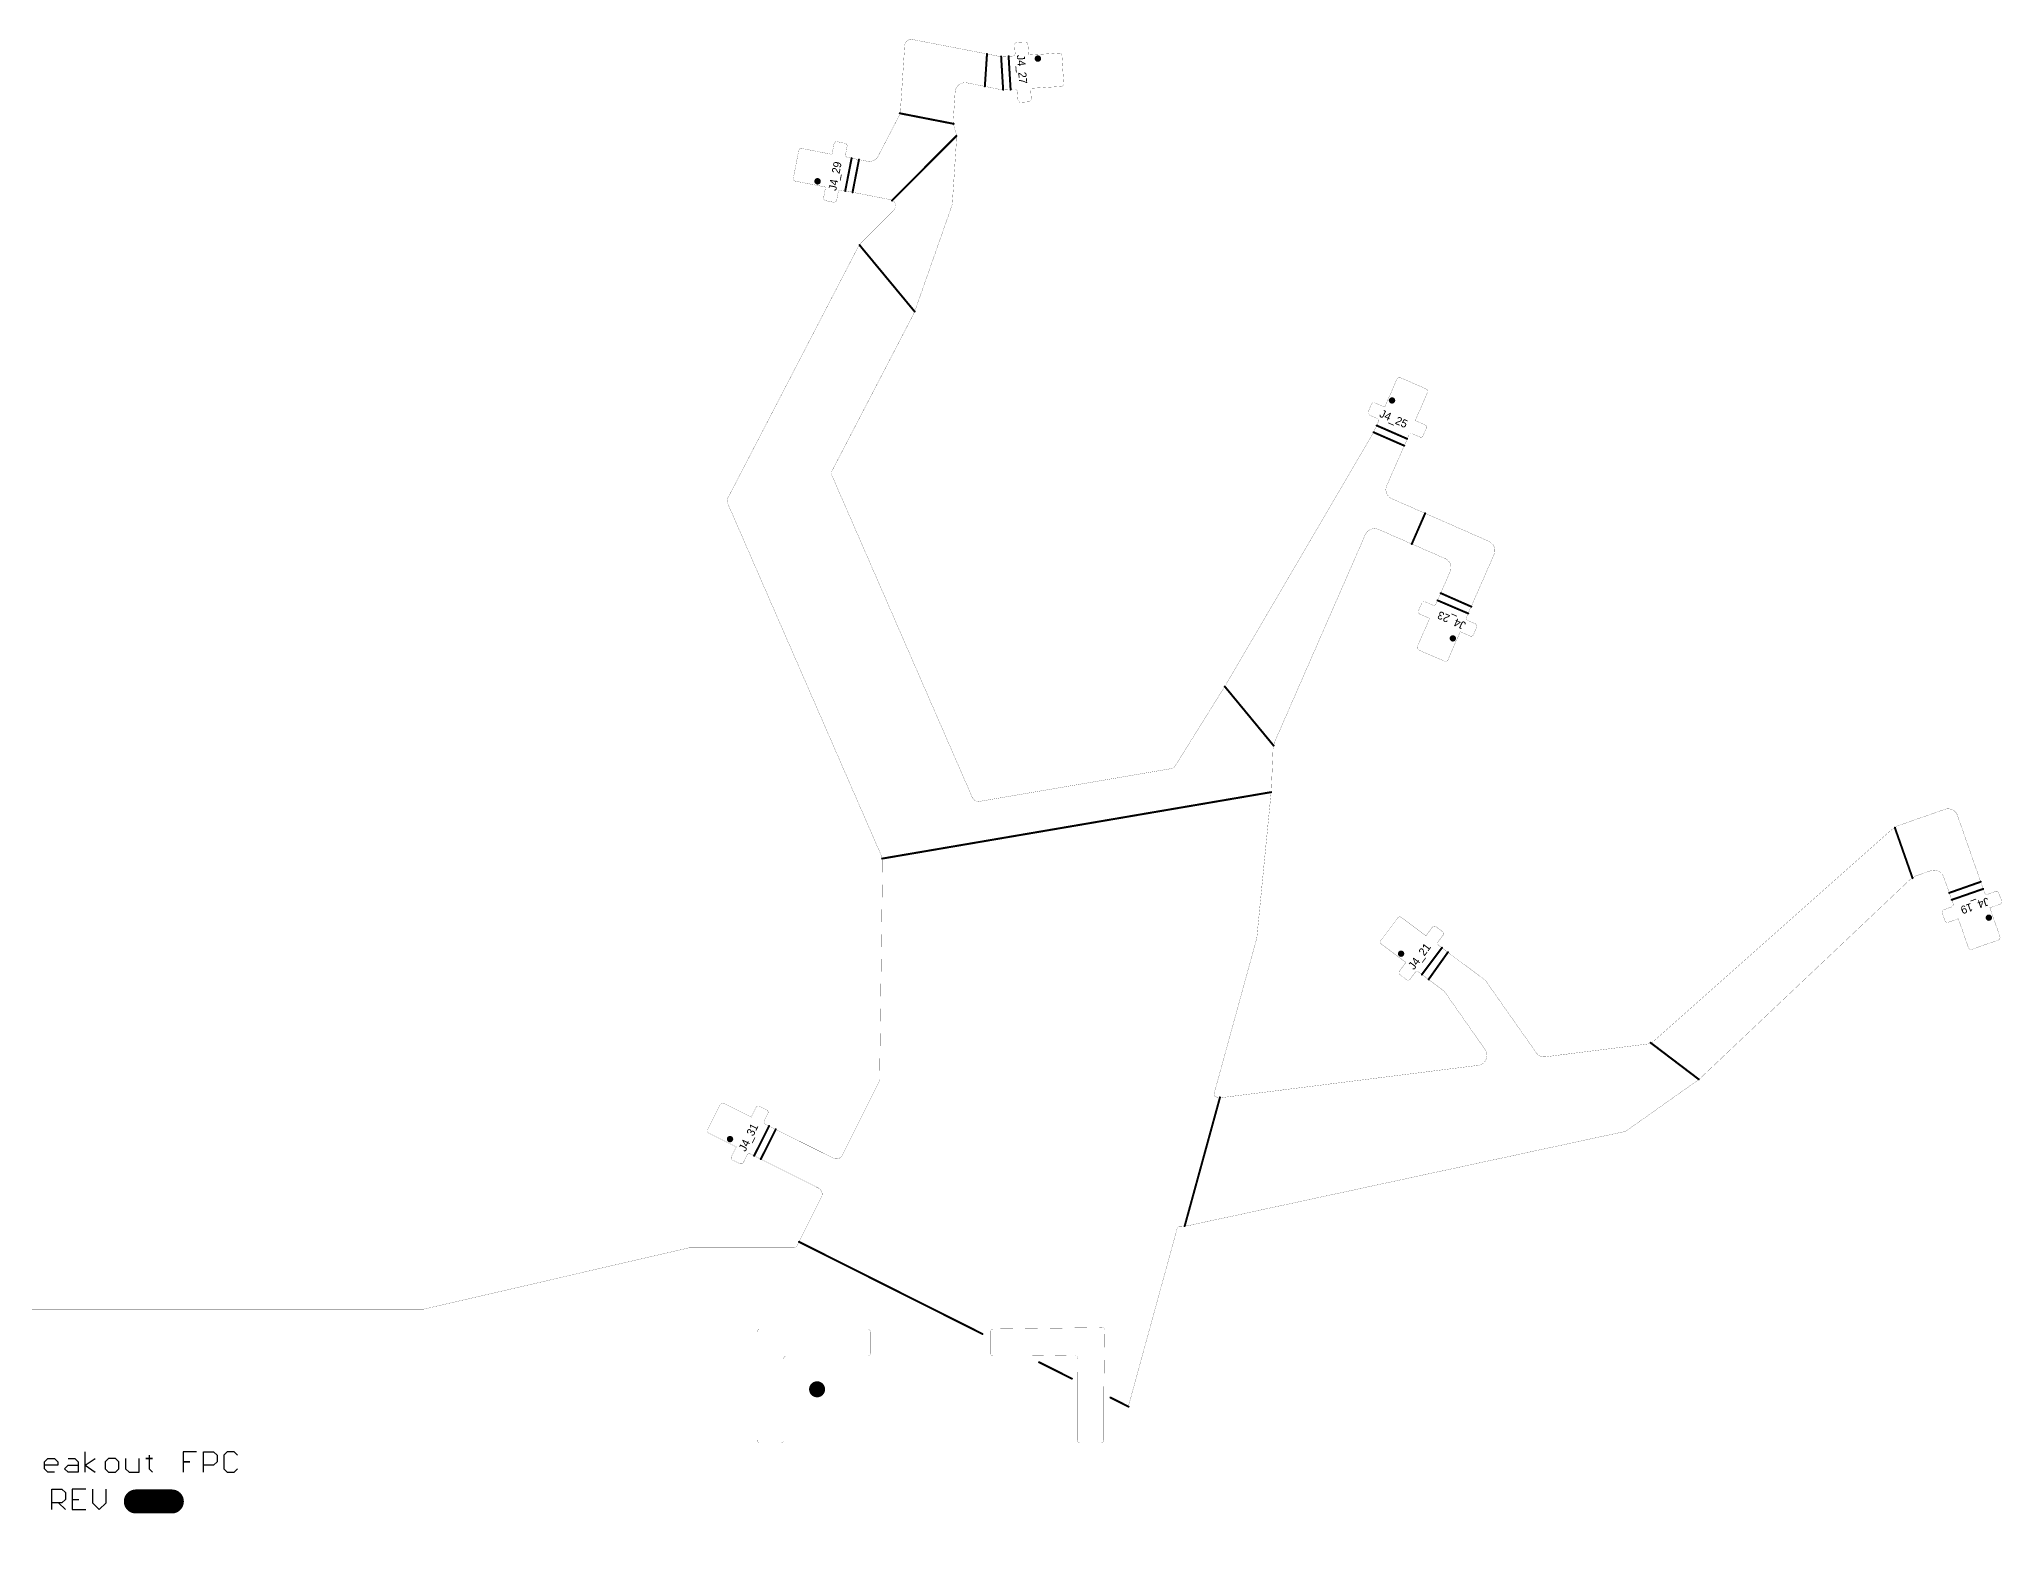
# Model space of a CAD drawing. Extents: x 325 to 617, y 85 to 372.
# Drawn here: x 470.2 to 617.3, y 254.8 to 366.7 of the extents above; entities that cross this region are included whole.
import ezdxf

# ---------------------------------------------------------------- set-up
doc = ezdxf.new("R2010")
doc.units = 0
for name, color, linetype in [('MECHANICAL1', 6, 'CONTINUOUS'), ('PADHOLELAYER', 156, 'CONTINUOUS'), ('TOPOVERLAY', 2, 'CONTINUOUS')]:
    doc.layers.add(name, color=color, linetype=linetype)

msp = doc.modelspace()

# ---------------------------------------------------------------- linework, layer by layer
at = {"layer": 'MECHANICAL1', "const_width": 0.0127}
for points in [[(535.06, 366.23, -0.451763), (535.65, 366.68)], [(543.3, 366.25, -0.414214), (543.49, 366.47)], [(544.08, 366.5, -0.414214), (544.3, 366.31)], [(543.34, 365.65, -0.414214), (543.15, 365.44)], [(546.64, 365.66, -0.414214), (546.85, 365.47)], [(538.84, 362.74, -0.451763), (539.73, 363.43)], [(543.3, 362.95, -0.414214), (543.51, 362.76)], [(543.76, 361.97, -0.414214), (543.55, 362.16)], [(544.55, 362.22, -0.414214), (544.36, 362.01)], [(546.98, 363.37, -0.414214), (546.79, 363.16)], [(527.11, 358.35, -0.414214), (527.35, 358.51)], [(529.76, 358.86, -0.414214), (529.99, 359.02)], [(530.58, 358.9, -0.414214), (530.74, 358.67)], [(530.78, 357.84, -0.414214), (530.63, 358.08)], [(533.08, 357.95, -0.33332), (532.27, 357.55)], [(526.87, 356.06, -0.414214), (526.71, 356.29)], [(529.13, 354.6, -0.414214), (528.98, 354.83)], [(529.96, 354.64, -0.414214), (529.72, 354.48)], [(530.07, 355.23, -0.414214), (530.31, 355.39)], [(534.25, 354.54, -0.383566), (534.22, 353.87)], [(538.63, 354.37, -0.068302), (538.6, 354.23)], [(571.97, 341.22, -0.414214), (572.23, 341.33)], [(574.16, 340.48, -0.414214), (574.26, 340.22)], [(569.91, 338.52, -0.414214), (569.81, 338.78)], [(570.05, 339.33, -0.414214), (570.31, 339.44)], [(570.46, 338.28, -0.414214), (570.57, 338.02)], [(572.86, 337.01, -0.414214), (573.12, 337.12)], [(573.93, 336.98, -0.414214), (573.67, 336.88)], [(574.07, 337.79, -0.414214), (574.17, 337.53)], [(529.62, 333.95, -0.226343), (529.63, 334.38)], [(571.59, 332.25, -0.414214), (571.2, 333.23)], [(521.79, 331.89, -0.226343), (521.81, 332.32)], [(569.6, 329.57, -0.414214), (570.59, 329.95)], [(578.86, 329.06, -0.414214), (579.25, 328.07)], [(575.57, 327.77, -0.414214), (575.96, 326.79)], [(573.69, 323.6, -0.414214), (573.59, 323.87)], [(573.83, 324.41, -0.414214), (574.09, 324.52)], [(574.9, 324.38, -0.414214), (574.64, 324.28)], [(577.3, 323.11, -0.414214), (577.19, 323.38)], [(577.85, 322.87, -0.414214), (577.95, 322.61)], [(573.6, 320.91, -0.414214), (573.5, 321.17)], [(577.71, 322.06, -0.414214), (577.45, 321.96)], [(575.79, 320.17, -0.414214), (575.53, 320.07)], [(555.35, 312.23, -0.214103), (555.01, 312.01)], [(540.68, 309.56, -0.344834), (540.13, 309.85)], [(613.05, 308.96, -0.414214), (614, 308.5)], [(612.01, 304.36, -0.414214), (612.96, 303.9)], [(613.67, 301.89, -0.414214), (613.54, 301.64)], [(616.28, 302.6, -0.414214), (616.02, 302.72)], [(616.85, 302.8, -0.414214), (617.1, 302.67)], [(617.3, 302.11, -0.414214), (617.18, 301.85)], [(572.02, 300.82, -0.414214), (572.3, 300.86)], [(574.62, 300.12, -0.414214), (574.9, 300.16)], [(612.85, 301.19, -0.414214), (612.98, 301.44)], [(613.31, 300.5, -0.414214), (613.05, 300.62)], [(570.8, 298.86, -0.414214), (570.76, 299.14)], [(575.1, 298.76, -0.414214), (575.06, 299.04)], [(575.38, 299.8, -0.414214), (575.42, 299.52)], [(617.18, 299.42, -0.414214), (617.06, 299.16)], [(615.08, 298.47, -0.414214), (614.82, 298.59)], [(572.2, 296.56, -0.414214), (572.16, 296.84)], [(572.96, 296.24, -0.414214), (572.68, 296.2)], [(573.32, 296.72, -0.414214), (573.6, 296.76)], [(578.58, 296.16, -0.079061), (578.62, 296.11)], [(575.47, 295.36, -0.079061), (575.52, 295.32)], [(578.58, 290.95, -0.565113), (578.06, 289.77)], [(583.11, 290.41, -0.277863), (582.41, 290.72)], [(533.18, 288.75, -0.113065), (533.13, 288.53)], [(521.22, 286.83, -0.414214), (521.49, 286.92)], [(558.4, 287.41, -0.414214), (558.26, 287.65)], [(523.91, 286.61, -0.414214), (524.17, 286.7)], [(524.62, 285.35, -0.414214), (524.53, 285.62)], [(524.71, 286.43, -0.414214), (524.8, 286.16)], [(520.37, 284.68, -0.414214), (520.28, 284.95)], [(522.16, 282.67, -0.414214), (522.07, 282.94)], [(523.23, 283.03, -0.414214), (523.5, 283.12)], [(530.38, 283.03, -0.414214), (529.71, 282.81)], [(522.97, 282.49, -0.414214), (522.7, 282.4)], [(528.59, 280.57, -0.414214), (528.82, 279.9)], [(555.49, 277.54, -0.341522), (555.69, 277.69)], [(526.96, 276.2, -0.284079), (526.79, 276.09)], [(523.99, 269.78, -0.414214), (524.19, 269.98)], [(532.29, 269.98, -0.414214), (532.49, 269.78)], [(541.49, 269.8, -0.406366), (541.69, 270)], [(549.85, 270.11, -0.422105), (550.05, 269.9)], [(525.99, 267.78, -0.414214), (526.19, 267.98)], [(532.49, 268.18, -0.414214), (532.29, 267.98)], [(541.69, 267.98, -0.414214), (541.49, 268.18)], [(547.81, 268.03, -0.422105), (548.01, 267.82)], [(524.19, 261.48, -0.414214), (523.99, 261.68)], [(525.99, 261.68, -0.414214), (525.79, 261.48)], [(548.19, 261.48, -0.414214), (547.99, 261.68)], [(549.99, 261.68, -0.414214), (549.79, 261.48)]]:
    msp.add_lwpolyline(points, format="xyb", dxfattribs=at)
for points in [[(535.65, 366.68), (541.12, 365.62)], [(543.49, 366.47), (544.08, 366.5)], [(534.74, 361.35), (535.06, 366.23)], [(541.12, 365.62), (541.33, 365.58)], [(541.33, 365.58), (542.17, 365.41)], [(542.17, 365.41), (542.41, 365.4)], [(542.41, 365.4), (543.15, 365.44)], [(543.3, 366.25), (543.34, 365.65)], [(544.3, 366.31), (544.35, 365.52)], [(544.35, 365.52), (546.64, 365.66)], [(546.85, 365.47), (546.98, 363.37)], [(538.7, 360.58), (538.84, 362.74)], [(539.73, 363.43), (540.96, 363.19)], [(540.96, 363.19), (541.17, 363.15)], [(541.17, 363.15), (542.32, 362.91)], [(542.32, 362.91), (542.56, 362.9)], [(542.56, 362.9), (543.3, 362.95)], [(543.51, 362.76), (543.55, 362.16)], [(543.76, 361.97), (544.36, 362.01)], [(544.5, 363.02), (546.79, 363.16)], [(544.5, 363.02), (544.55, 362.22)], [(533.08, 357.95), (534.63, 360.95)], [(534.63, 360.95), (534.74, 361.35)], [(538.7, 360.58), (538.76, 360.15)], [(538.63, 354.37), (538.95, 359.26)], [(538.76, 360.15), (538.91, 359.65)], [(538.91, 359.65), (538.95, 359.26)], [(526.71, 356.29), (527.11, 358.35)], [(527.35, 358.51), (529.61, 358.07)], [(529.61, 358.07), (529.76, 358.86)], [(529.99, 359.02), (530.58, 358.9)], [(530.63, 358.08), (530.74, 358.67)], [(530.78, 357.84), (532.27, 357.55)], [(526.87, 356.06), (529.13, 355.62)], [(528.98, 354.83), (529.13, 355.62)], [(529.96, 354.64), (530.07, 355.23)], [(530.31, 355.39), (533.97, 354.68)], [(533.97, 354.68), (534.25, 354.54)], [(529.13, 354.6), (529.72, 354.48)], [(531.78, 351.42), (534.22, 353.87)], [(535.87, 346.46), (538.6, 354.23)], [(521.81, 332.32), (531.57, 351.13)], [(531.57, 351.13), (531.78, 351.42)], [(529.63, 334.38), (535.73, 346.11)], [(535.73, 346.11), (535.87, 346.46)], [(571.05, 339.12), (571.97, 341.22)], [(572.23, 341.33), (574.16, 340.48)], [(573.34, 338.11), (574.26, 340.22)], [(569.81, 338.78), (570.05, 339.33)], [(569.91, 338.52), (570.46, 338.28)], [(570.31, 339.44), (571.05, 339.12)], [(559.15, 318.33), (570.16, 337.13)], [(570.16, 337.13), (570.27, 337.34)], [(570.27, 337.34), (570.57, 338.02)], [(571.2, 333.23), (572.86, 337.01)], [(573.12, 337.12), (573.67, 336.88)], [(573.34, 338.11), (574.07, 337.79)], [(573.93, 336.98), (574.17, 337.53)], [(529.62, 333.95), (540.13, 309.85)], [(521.79, 331.89), (533.33, 305.44)], [(571.59, 332.25), (578.86, 329.06)], [(570.59, 329.95), (575.57, 327.77)], [(562.77, 313.95), (569.6, 329.57)], [(574.9, 324.38), (575.96, 326.79)], [(577.19, 323.38), (579.25, 328.07)], [(573.59, 323.87), (573.83, 324.41)], [(574.09, 324.52), (574.64, 324.28)], [(573.5, 321.17), (574.42, 323.28)], [(573.69, 323.6), (574.42, 323.28)], [(575.79, 320.17), (576.71, 322.28)], [(576.71, 322.28), (577.45, 321.96)], [(577.3, 323.11), (577.85, 322.87)], [(577.71, 322.06), (577.95, 322.61)], [(573.6, 320.91), (575.53, 320.07)], [(555.35, 312.23), (558.96, 318.02)], [(558.96, 318.02), (559.15, 318.33)], [(562.65, 312.78), (562.68, 313.52)], [(562.68, 313.52), (562.77, 313.95)], [(540.68, 309.56), (555.01, 312.01)], [(562.55, 310.42), (562.65, 312.78)], [(561.46, 299.31), (562.52, 310.08)], [(562.52, 310.08), (562.55, 310.42)], [(609.05, 307.43), (609.55, 307.74)], [(609.55, 307.74), (613.05, 308.96)], [(614, 308.5), (616.02, 302.72)], [(591.15, 291.52), (609.05, 307.43)], [(533.18, 288.75), (533.4, 305.11)], [(533.33, 305.44), (533.4, 305.11)], [(594.74, 288.83), (610.38, 303.64)], [(610.38, 303.64), (610.87, 303.97)], [(610.87, 303.97), (612.01, 304.36)], [(612.96, 303.9), (613.67, 301.89)], [(616.28, 302.6), (616.85, 302.8)], [(616.42, 301.59), (617.18, 301.85)], [(617.1, 302.67), (617.3, 302.11)], [(570.76, 299.14), (572.02, 300.82)], [(572.3, 300.86), (574.14, 299.48)], [(612.85, 301.19), (613.05, 300.62)], [(612.98, 301.44), (613.54, 301.64)], [(613.31, 300.5), (614.06, 300.76)], [(614.06, 300.76), (614.82, 298.59)], [(616.42, 301.59), (617.18, 299.42)], [(558.26, 287.65), (561.46, 299.31)], [(570.8, 298.86), (572.64, 297.48)], [(574.14, 299.48), (574.62, 300.12)], [(574.9, 300.16), (575.38, 299.8)], [(575.06, 299.04), (575.42, 299.52)], [(575.1, 298.76), (578.58, 296.16)], [(615.08, 298.47), (617.06, 299.16)], [(572.16, 296.84), (572.64, 297.48)], [(572.2, 296.56), (572.68, 296.2)], [(572.96, 296.24), (573.32, 296.72)], [(573.6, 296.76), (575.47, 295.36)], [(578.62, 296.11), (582.41, 290.72)], [(575.52, 295.32), (578.58, 290.95)], [(583.11, 290.41), (590.77, 291.37)], [(590.77, 291.37), (591.15, 291.52)], [(530.38, 283.03), (533.13, 288.53)], [(558.91, 287.36), (578.06, 289.77)], [(589.11, 284.82), (594.47, 288.61)], [(594.47, 288.61), (594.74, 288.83)], [(558.4, 287.41), (558.48, 287.38)], [(558.48, 287.38), (558.91, 287.36)], [(520.28, 284.95), (521.22, 286.83)], [(521.49, 286.92), (523.55, 285.89)], [(523.55, 285.89), (523.91, 286.61)], [(524.17, 286.7), (524.71, 286.43)], [(524.53, 285.62), (524.8, 286.16)], [(520.37, 284.68), (522.43, 283.66)], [(524.62, 285.35), (529.71, 282.81)], [(556.27, 277.74), (589.11, 284.82)], [(522.07, 282.94), (522.43, 283.66)], [(522.16, 282.67), (522.7, 282.4)], [(522.97, 282.49), (523.23, 283.03)], [(523.5, 283.12), (528.59, 280.57)], [(526.96, 276.2), (528.82, 279.9)], [(551.85, 264.27), (555.49, 277.54)], [(555.69, 277.69), (555.82, 277.69)], [(555.82, 277.69), (556.27, 277.74)], [(498.99, 271.49), (518.91, 276.09)], [(518.91, 276.09), (526.79, 276.09)], [(433.38, 271.49), (498.99, 271.49)], [(523.99, 261.68), (523.99, 269.78)], [(524.19, 269.98), (532.29, 269.98)], [(532.49, 268.18), (532.49, 269.78)], [(541.49, 269.45), (541.49, 269.8)], [(541.49, 269.27), (541.49, 269.45)], [(541.69, 270), (549.85, 270.11)], [(549.99, 265.2), (550.05, 269.9)], [(526.19, 267.98), (532.29, 267.98)], [(541.49, 268.18), (541.49, 269.27)], [(541.69, 267.98), (544.08, 267.98)], [(544.08, 267.98), (544.42, 267.98)], [(544.42, 267.98), (547.81, 268.03)], [(547.99, 266.2), (548.01, 267.82)], [(525.99, 261.68), (525.99, 267.78)], [(547.99, 266.02), (547.99, 266.2)], [(547.99, 261.68), (547.99, 266.02)], [(549.99, 265.02), (549.99, 265.2)], [(549.99, 261.68), (549.99, 265.02)], [(551.83, 264.1), (551.85, 264.27)], [(551.83, 253.35), (551.83, 264.1)], [(524.19, 261.48), (525.79, 261.48)], [(548.19, 261.48), (549.79, 261.48)]]:
    msp.add_lwpolyline(points, dxfattribs=at)
at = {"layer": 'MECHANICAL1', "const_width": 0.00635}
for points in [[(535.65, 366.68, 1), (535.66, 366.68, 1)], [(535.65, 366.68, 1), (535.66, 366.68, 1)], [(543.48, 366.47, 1), (543.49, 366.47, 1)], [(543.48, 366.47, 1), (543.49, 366.47, 1)], [(544.08, 366.5, 1), (544.09, 366.5, 1)], [(544.08, 366.5, 1), (544.09, 366.5, 1)], [(535.06, 366.23, 1), (535.06, 366.23, 1)], [(535.06, 366.23, 1), (535.06, 366.23, 1)], [(541.12, 365.62, 1), (541.12, 365.62, 1)], [(541.12, 365.62, 1), (541.12, 365.62, 1)], [(541.33, 365.58, 1), (541.33, 365.58, 1)], [(541.33, 365.58, 1), (541.33, 365.58, 1)], [(542.17, 365.41, 1), (542.17, 365.41, 1)], [(542.17, 365.41, 1), (542.17, 365.41, 1)], [(542.41, 365.4, 1), (542.41, 365.4, 1)], [(542.41, 365.4, 1), (542.41, 365.4, 1)], [(543.14, 365.44, 1), (543.15, 365.44, 1)], [(543.14, 365.44, 1), (543.15, 365.44, 1)], [(543.3, 366.25, 1), (543.3, 366.25, 1)], [(543.3, 366.25, 1), (543.3, 366.25, 1)], [(543.33, 365.65, 1), (543.34, 365.65, 1)], [(543.33, 365.65, 1), (543.34, 365.65, 1)], [(544.29, 366.31, 1), (544.3, 366.31, 1)], [(544.29, 366.31, 1), (544.3, 366.31, 1)], [(544.34, 365.52, 1), (544.35, 365.52, 1)], [(544.34, 365.52, 1), (544.35, 365.52, 1)], [(546.64, 365.66, 1), (546.64, 365.66, 1)], [(546.64, 365.66, 1), (546.64, 365.66, 1)], [(546.85, 365.47, 1), (546.86, 365.47, 1)], [(546.85, 365.47, 1), (546.86, 365.47, 1)], [(538.84, 362.74, 1), (538.84, 362.74, 1)], [(538.84, 362.74, 1), (538.84, 362.74, 1)], [(539.73, 363.43, 1), (539.74, 363.43, 1)], [(539.73, 363.43, 1), (539.74, 363.43, 1)], [(540.96, 363.19, 1), (540.96, 363.19, 1)], [(540.96, 363.19, 1), (540.96, 363.19, 1)], [(541.17, 363.15, 1), (541.17, 363.15, 1)], [(541.17, 363.15, 1), (541.17, 363.15, 1)], [(542.32, 362.91, 1), (542.33, 362.91, 1)], [(542.32, 362.91, 1), (542.33, 362.91, 1)], [(542.56, 362.9, 1), (542.57, 362.9, 1)], [(542.56, 362.9, 1), (542.57, 362.9, 1)], [(543.3, 362.95, 1), (543.3, 362.95, 1)], [(543.3, 362.95, 1), (543.3, 362.95, 1)], [(543.51, 362.76, 1), (543.52, 362.76, 1)], [(543.51, 362.76, 1), (543.52, 362.76, 1)], [(543.55, 362.16, 1), (543.55, 362.16, 1)], [(543.55, 362.16, 1), (543.55, 362.16, 1)], [(544.36, 362.01, 1), (544.36, 362.01, 1)], [(544.36, 362.01, 1), (544.36, 362.01, 1)], [(544.49, 363.02, 1), (544.5, 363.02, 1)], [(544.49, 363.02, 1), (544.5, 363.02, 1)], [(544.54, 362.22, 1), (544.55, 362.22, 1)], [(544.54, 362.22, 1), (544.55, 362.22, 1)], [(546.79, 363.16, 1), (546.8, 363.16, 1)], [(546.79, 363.16, 1), (546.8, 363.16, 1)], [(546.98, 363.37, 1), (546.98, 363.37, 1)], [(546.98, 363.37, 1), (546.98, 363.37, 1)], [(534.62, 360.95, 1), (534.63, 360.95, 1)], [(534.62, 360.95, 1), (534.63, 360.95, 1)], [(534.74, 361.35, 1), (534.74, 361.35, 1)], [(534.74, 361.35, 1), (534.74, 361.35, 1)], [(538.7, 360.58, 1), (538.7, 360.58, 1)], [(538.7, 360.58, 1), (538.7, 360.58, 1)], [(543.76, 361.97, 1), (543.76, 361.97, 1)], [(543.76, 361.97, 1), (543.76, 361.97, 1)], [(538.76, 360.15, 1), (538.76, 360.15, 1)], [(538.76, 360.15, 1), (538.76, 360.15, 1)], [(538.91, 359.65, 1), (538.92, 359.65, 1)], [(538.91, 359.65, 1), (538.92, 359.65, 1)], [(538.94, 359.26, 1), (538.95, 359.26, 1)], [(538.94, 359.26, 1), (538.95, 359.26, 1)], [(527.11, 358.35, 1), (527.12, 358.35, 1)], [(527.11, 358.35, 1), (527.12, 358.35, 1)], [(527.34, 358.51, 1), (527.35, 358.51, 1)], [(527.34, 358.51, 1), (527.35, 358.51, 1)], [(529.6, 358.07, 1), (529.61, 358.07, 1)], [(529.6, 358.07, 1), (529.61, 358.07, 1)], [(529.76, 358.86, 1), (529.76, 358.86, 1)], [(529.76, 358.86, 1), (529.76, 358.86, 1)], [(529.99, 359.02, 1), (530, 359.02, 1)], [(529.99, 359.02, 1), (530, 359.02, 1)], [(530.58, 358.9, 1), (530.59, 358.9, 1)], [(530.58, 358.9, 1), (530.59, 358.9, 1)], [(530.62, 358.08, 1), (530.63, 358.08, 1)], [(530.62, 358.08, 1), (530.63, 358.08, 1)], [(530.74, 358.67, 1), (530.74, 358.67, 1)], [(530.74, 358.67, 1), (530.74, 358.67, 1)], [(530.78, 357.84, 1), (530.79, 357.84, 1)], [(530.78, 357.84, 1), (530.79, 357.84, 1)], [(533.08, 357.95, 1), (533.08, 357.95, 1)], [(533.08, 357.95, 1), (533.08, 357.95, 1)], [(526.71, 356.29, 1), (526.72, 356.29, 1)], [(526.71, 356.29, 1), (526.72, 356.29, 1)], [(532.27, 357.55, 1), (532.27, 357.55, 1)], [(532.27, 357.55, 1), (532.27, 357.55, 1)], [(526.87, 356.06, 1), (526.87, 356.06, 1)], [(526.87, 356.06, 1), (526.87, 356.06, 1)], [(528.97, 354.83, 1), (528.98, 354.83, 1)], [(528.97, 354.83, 1), (528.98, 354.83, 1)], [(529.13, 355.62, 1), (529.13, 355.62, 1)], [(529.13, 355.62, 1), (529.13, 355.62, 1)], [(529.95, 354.64, 1), (529.96, 354.64, 1)], [(529.95, 354.64, 1), (529.96, 354.64, 1)], [(530.07, 355.23, 1), (530.08, 355.23, 1)], [(530.07, 355.23, 1), (530.08, 355.23, 1)], [(530.3, 355.39, 1), (530.31, 355.39, 1)], [(530.3, 355.39, 1), (530.31, 355.39, 1)], [(533.97, 354.68, 1), (533.97, 354.68, 1)], [(533.97, 354.68, 1), (533.97, 354.68, 1)], [(529.13, 354.6, 1), (529.14, 354.6, 1)], [(529.13, 354.6, 1), (529.14, 354.6, 1)], [(529.72, 354.48, 1), (529.73, 354.48, 1)], [(529.72, 354.48, 1), (529.73, 354.48, 1)], [(534.21, 353.87, 1), (534.22, 353.87, 1)], [(534.21, 353.87, 1), (534.22, 353.87, 1)], [(534.25, 354.54, 1), (534.25, 354.54, 1)], [(534.25, 354.54, 1), (534.25, 354.54, 1)], [(538.6, 354.23, 1), (538.6, 354.23, 1)], [(538.6, 354.23, 1), (538.6, 354.23, 1)], [(538.62, 354.37, 1), (538.63, 354.37, 1)], [(538.62, 354.37, 1), (538.63, 354.37, 1)], [(531.57, 351.13, 1), (531.58, 351.13, 1)], [(531.57, 351.13, 1), (531.58, 351.13, 1)], [(531.77, 351.42, 1), (531.78, 351.42, 1)], [(531.77, 351.42, 1), (531.78, 351.42, 1)], [(535.72, 346.11, 1), (535.73, 346.11, 1)], [(535.72, 346.11, 1), (535.73, 346.11, 1)], [(535.87, 346.46, 1), (535.88, 346.46, 1)], [(535.87, 346.46, 1), (535.88, 346.46, 1)], [(571.97, 341.22, 1), (571.97, 341.22, 1)], [(571.97, 341.22, 1), (571.97, 341.22, 1)], [(572.23, 341.33, 1), (572.24, 341.33, 1)], [(572.23, 341.33, 1), (572.24, 341.33, 1)], [(574.15, 340.48, 1), (574.16, 340.48, 1)], [(574.15, 340.48, 1), (574.16, 340.48, 1)], [(574.26, 340.22, 1), (574.26, 340.22, 1)], [(574.26, 340.22, 1), (574.26, 340.22, 1)], [(569.81, 338.78, 1), (569.81, 338.78, 1)], [(569.81, 338.78, 1), (569.81, 338.78, 1)], [(569.91, 338.52, 1), (569.92, 338.52, 1)], [(569.91, 338.52, 1), (569.92, 338.52, 1)], [(570.05, 339.33, 1), (570.05, 339.33, 1)], [(570.05, 339.33, 1), (570.05, 339.33, 1)], [(570.31, 339.44, 1), (570.32, 339.44, 1)], [(570.31, 339.44, 1), (570.32, 339.44, 1)], [(571.04, 339.12, 1), (571.05, 339.12, 1)], [(571.04, 339.12, 1), (571.05, 339.12, 1)], [(570.16, 337.13, 1), (570.17, 337.13, 1)], [(570.16, 337.13, 1), (570.17, 337.13, 1)], [(570.27, 337.34, 1), (570.27, 337.34, 1)], [(570.27, 337.34, 1), (570.27, 337.34, 1)], [(570.46, 338.28, 1), (570.47, 338.28, 1)], [(570.46, 338.28, 1), (570.47, 338.28, 1)], [(570.56, 338.02, 1), (570.57, 338.02, 1)], [(570.56, 338.02, 1), (570.57, 338.02, 1)], [(572.85, 337.01, 1), (572.86, 337.01, 1)], [(572.85, 337.01, 1), (572.86, 337.01, 1)], [(573.12, 337.12, 1), (573.12, 337.12, 1)], [(573.12, 337.12, 1), (573.12, 337.12, 1)], [(573.33, 338.11, 1), (573.34, 338.11, 1)], [(573.33, 338.11, 1), (573.34, 338.11, 1)], [(573.93, 336.98, 1), (573.94, 336.98, 1)], [(573.93, 336.98, 1), (573.94, 336.98, 1)], [(574.07, 337.79, 1), (574.07, 337.79, 1)], [(574.07, 337.79, 1), (574.07, 337.79, 1)], [(574.17, 337.53, 1), (574.18, 337.53, 1)], [(574.17, 337.53, 1), (574.18, 337.53, 1)], [(573.67, 336.88, 1), (573.67, 336.88, 1)], [(573.67, 336.88, 1), (573.67, 336.88, 1)], [(529.63, 334.38, 1), (529.64, 334.38, 1)], [(529.63, 334.38, 1), (529.64, 334.38, 1)], [(529.62, 333.95, 1), (529.62, 333.95, 1)], [(529.62, 333.95, 1), (529.62, 333.95, 1)], [(571.2, 333.23, 1), (571.21, 333.23, 1)], [(571.2, 333.23, 1), (571.21, 333.23, 1)], [(521.79, 331.89, 1), (521.79, 331.89, 1)], [(521.79, 331.89, 1), (521.79, 331.89, 1)], [(521.8, 332.32, 1), (521.81, 332.32, 1)], [(521.8, 332.32, 1), (521.81, 332.32, 1)], [(571.59, 332.25, 1), (571.59, 332.25, 1)], [(571.59, 332.25, 1), (571.59, 332.25, 1)], [(570.58, 329.95, 1), (570.59, 329.95, 1)], [(570.58, 329.95, 1), (570.59, 329.95, 1)], [(569.6, 329.57, 1), (569.6, 329.57, 1)], [(569.6, 329.57, 1), (569.6, 329.57, 1)], [(578.86, 329.06, 1), (578.87, 329.06, 1)], [(578.86, 329.06, 1), (578.87, 329.06, 1)], [(575.57, 327.77, 1), (575.57, 327.77, 1)], [(575.57, 327.77, 1), (575.57, 327.77, 1)], [(575.95, 326.79, 1), (575.96, 326.79, 1)], [(575.95, 326.79, 1), (575.96, 326.79, 1)], [(579.25, 328.07, 1), (579.25, 328.07, 1)], [(579.25, 328.07, 1), (579.25, 328.07, 1)], [(573.58, 323.87, 1), (573.59, 323.87, 1)], [(573.58, 323.87, 1), (573.59, 323.87, 1)], [(573.82, 324.41, 1), (573.83, 324.41, 1)], [(573.82, 324.41, 1), (573.83, 324.41, 1)], [(574.09, 324.52, 1), (574.09, 324.52, 1)], [(574.09, 324.52, 1), (574.09, 324.52, 1)], [(574.64, 324.28, 1), (574.64, 324.28, 1)], [(574.64, 324.28, 1), (574.64, 324.28, 1)], [(574.9, 324.38, 1), (574.91, 324.38, 1)], [(574.9, 324.38, 1), (574.91, 324.38, 1)], [(573.69, 323.6, 1), (573.69, 323.6, 1)], [(573.69, 323.6, 1), (573.69, 323.6, 1)], [(574.42, 323.28, 1), (574.43, 323.28, 1)], [(574.42, 323.28, 1), (574.43, 323.28, 1)], [(576.71, 322.28, 1), (576.72, 322.28, 1)], [(576.71, 322.28, 1), (576.72, 322.28, 1)], [(577.19, 323.38, 1), (577.2, 323.38, 1)], [(577.19, 323.38, 1), (577.2, 323.38, 1)], [(577.29, 323.11, 1), (577.3, 323.11, 1)], [(577.29, 323.11, 1), (577.3, 323.11, 1)], [(577.84, 322.87, 1), (577.85, 322.87, 1)], [(577.84, 322.87, 1), (577.85, 322.87, 1)], [(577.95, 322.61, 1), (577.95, 322.61, 1)], [(577.95, 322.61, 1), (577.95, 322.61, 1)], [(573.5, 321.17, 1), (573.5, 321.17, 1)], [(573.5, 321.17, 1), (573.5, 321.17, 1)], [(573.6, 320.91, 1), (573.61, 320.91, 1)], [(573.6, 320.91, 1), (573.61, 320.91, 1)], [(577.44, 321.96, 1), (577.45, 321.96, 1)], [(577.44, 321.96, 1), (577.45, 321.96, 1)], [(577.71, 322.06, 1), (577.71, 322.06, 1)], [(577.71, 322.06, 1), (577.71, 322.06, 1)], [(575.52, 320.07, 1), (575.53, 320.07, 1)], [(575.52, 320.07, 1), (575.53, 320.07, 1)], [(575.79, 320.17, 1), (575.79, 320.17, 1)], [(575.79, 320.17, 1), (575.79, 320.17, 1)], [(558.96, 318.02, 1), (558.97, 318.02, 1)], [(558.96, 318.02, 1), (558.97, 318.02, 1)], [(559.15, 318.33, 1), (559.15, 318.33, 1)], [(559.15, 318.33, 1), (559.15, 318.33, 1)], [(562.68, 313.52, 1), (562.69, 313.52, 1)], [(562.68, 313.52, 1), (562.69, 313.52, 1)], [(562.76, 313.95, 1), (562.77, 313.95, 1)], [(562.76, 313.95, 1), (562.77, 313.95, 1)], [(555.01, 312.01, 1), (555.02, 312.01, 1)], [(555.01, 312.01, 1), (555.02, 312.01, 1)], [(555.35, 312.23, 1), (555.36, 312.23, 1)], [(555.35, 312.23, 1), (555.36, 312.23, 1)], [(562.65, 312.78, 1), (562.65, 312.78, 1)], [(562.65, 312.78, 1), (562.65, 312.78, 1)], [(540.13, 309.85, 1), (540.14, 309.85, 1)], [(540.13, 309.85, 1), (540.14, 309.85, 1)], [(540.67, 309.56, 1), (540.68, 309.56, 1)], [(540.67, 309.56, 1), (540.68, 309.56, 1)], [(562.52, 310.08, 1), (562.52, 310.08, 1)], [(562.52, 310.08, 1), (562.52, 310.08, 1)], [(562.54, 310.42, 1), (562.55, 310.42, 1)], [(562.54, 310.42, 1), (562.55, 310.42, 1)], [(609.55, 307.74, 1), (609.56, 307.74, 1)], [(609.55, 307.74, 1), (609.56, 307.74, 1)], [(613.04, 308.96, 1), (613.05, 308.96, 1)], [(613.04, 308.96, 1), (613.05, 308.96, 1)], [(614, 308.5, 1), (614.01, 308.5, 1)], [(614, 308.5, 1), (614.01, 308.5, 1)], [(609.05, 307.43, 1), (609.06, 307.43, 1)], [(609.05, 307.43, 1), (609.06, 307.43, 1)], [(533.33, 305.44, 1), (533.34, 305.44, 1)], [(533.33, 305.44, 1), (533.34, 305.44, 1)], [(533.4, 305.11, 1), (533.4, 305.11, 1)], [(533.4, 305.11, 1), (533.4, 305.11, 1)], [(610.37, 303.64, 1), (610.38, 303.64, 1)], [(610.37, 303.64, 1), (610.38, 303.64, 1)], [(610.87, 303.97, 1), (610.88, 303.97, 1)], [(610.87, 303.97, 1), (610.88, 303.97, 1)], [(612, 304.36, 1), (612.01, 304.36, 1)], [(612, 304.36, 1), (612.01, 304.36, 1)], [(612.96, 303.9, 1), (612.97, 303.9, 1)], [(612.96, 303.9, 1), (612.97, 303.9, 1)], [(613.66, 301.89, 1), (613.67, 301.89, 1)], [(613.66, 301.89, 1), (613.67, 301.89, 1)], [(616.02, 302.72, 1), (616.03, 302.72, 1)], [(616.02, 302.72, 1), (616.03, 302.72, 1)], [(616.28, 302.6, 1), (616.28, 302.6, 1)], [(616.28, 302.6, 1), (616.28, 302.6, 1)], [(616.84, 302.8, 1), (616.85, 302.8, 1)], [(616.84, 302.8, 1), (616.85, 302.8, 1)], [(617.1, 302.67, 1), (617.1, 302.67, 1)], [(617.1, 302.67, 1), (617.1, 302.67, 1)], [(617.17, 301.85, 1), (617.18, 301.85, 1)], [(617.17, 301.85, 1), (617.18, 301.85, 1)], [(617.3, 302.11, 1), (617.3, 302.11, 1)], [(617.3, 302.11, 1), (617.3, 302.11, 1)], [(572.02, 300.82, 1), (572.02, 300.82, 1)], [(572.02, 300.82, 1), (572.02, 300.82, 1)], [(572.3, 300.86, 1), (572.3, 300.86, 1)], [(572.3, 300.86, 1), (572.3, 300.86, 1)], [(612.85, 301.19, 1), (612.86, 301.19, 1)], [(612.85, 301.19, 1), (612.86, 301.19, 1)], [(612.97, 301.44, 1), (612.98, 301.44, 1)], [(612.97, 301.44, 1), (612.98, 301.44, 1)], [(613.05, 300.62, 1), (613.05, 300.62, 1)], [(613.05, 300.62, 1), (613.05, 300.62, 1)], [(613.3, 300.5, 1), (613.31, 300.5, 1)], [(613.3, 300.5, 1), (613.31, 300.5, 1)], [(613.54, 301.64, 1), (613.55, 301.64, 1)], [(613.54, 301.64, 1), (613.55, 301.64, 1)], [(614.06, 300.76, 1), (614.06, 300.76, 1)], [(614.06, 300.76, 1), (614.06, 300.76, 1)], [(616.42, 301.59, 1), (616.42, 301.59, 1)], [(616.42, 301.59, 1), (616.42, 301.59, 1)], [(561.46, 299.31, 1), (561.46, 299.31, 1)], [(561.46, 299.31, 1), (561.46, 299.31, 1)], [(570.76, 299.14, 1), (570.77, 299.14, 1)], [(570.76, 299.14, 1), (570.77, 299.14, 1)], [(570.8, 298.86, 1), (570.81, 298.86, 1)], [(570.8, 298.86, 1), (570.81, 298.86, 1)], [(574.14, 299.48, 1), (574.15, 299.48, 1)], [(574.14, 299.48, 1), (574.15, 299.48, 1)], [(574.62, 300.12, 1), (574.62, 300.12, 1)], [(574.62, 300.12, 1), (574.62, 300.12, 1)], [(574.9, 300.16, 1), (574.9, 300.16, 1)], [(574.9, 300.16, 1), (574.9, 300.16, 1)], [(575.06, 299.04, 1), (575.07, 299.04, 1)], [(575.06, 299.04, 1), (575.07, 299.04, 1)], [(575.1, 298.76, 1), (575.11, 298.76, 1)], [(575.1, 298.76, 1), (575.11, 298.76, 1)], [(575.38, 299.8, 1), (575.39, 299.8, 1)], [(575.38, 299.8, 1), (575.39, 299.8, 1)], [(575.42, 299.52, 1), (575.43, 299.52, 1)], [(575.42, 299.52, 1), (575.43, 299.52, 1)], [(617.05, 299.16, 1), (617.06, 299.16, 1)], [(617.05, 299.16, 1), (617.06, 299.16, 1)], [(617.18, 299.42, 1), (617.18, 299.42, 1)], [(617.18, 299.42, 1), (617.18, 299.42, 1)], [(572.64, 297.48, 1), (572.65, 297.48, 1)], [(572.64, 297.48, 1), (572.65, 297.48, 1)], [(614.82, 298.59, 1), (614.82, 298.59, 1)], [(614.82, 298.59, 1), (614.82, 298.59, 1)], [(615.07, 298.47, 1), (615.08, 298.47, 1)], [(615.07, 298.47, 1), (615.08, 298.47, 1)], [(572.16, 296.84, 1), (572.17, 296.84, 1)], [(572.16, 296.84, 1), (572.17, 296.84, 1)], [(572.2, 296.56, 1), (572.21, 296.56, 1)], [(572.2, 296.56, 1), (572.21, 296.56, 1)], [(572.68, 296.2, 1), (572.69, 296.2, 1)], [(572.68, 296.2, 1), (572.69, 296.2, 1)], [(572.96, 296.24, 1), (572.97, 296.24, 1)], [(572.96, 296.24, 1), (572.97, 296.24, 1)], [(573.32, 296.72, 1), (573.33, 296.72, 1)], [(573.32, 296.72, 1), (573.33, 296.72, 1)], [(573.6, 296.76, 1), (573.61, 296.76, 1)], [(573.6, 296.76, 1), (573.61, 296.76, 1)], [(578.58, 296.16, 1), (578.58, 296.16, 1)], [(578.58, 296.16, 1), (578.58, 296.16, 1)], [(578.62, 296.11, 1), (578.63, 296.11, 1)], [(578.62, 296.11, 1), (578.63, 296.11, 1)], [(575.47, 295.36, 1), (575.47, 295.36, 1)], [(575.47, 295.36, 1), (575.47, 295.36, 1)], [(575.51, 295.32, 1), (575.52, 295.32, 1)], [(575.51, 295.32, 1), (575.52, 295.32, 1)], [(590.77, 291.37, 1), (590.77, 291.37, 1)], [(590.77, 291.37, 1), (590.77, 291.37, 1)], [(591.14, 291.52, 1), (591.15, 291.52, 1)], [(591.14, 291.52, 1), (591.15, 291.52, 1)], [(578.58, 290.95, 1), (578.58, 290.95, 1)], [(578.58, 290.95, 1), (578.58, 290.95, 1)], [(582.4, 290.72, 1), (582.41, 290.72, 1)], [(582.4, 290.72, 1), (582.41, 290.72, 1)], [(583.11, 290.41, 1), (583.12, 290.41, 1)], [(583.11, 290.41, 1), (583.12, 290.41, 1)], [(533.13, 288.53, 1), (533.13, 288.53, 1)], [(533.13, 288.53, 1), (533.13, 288.53, 1)], [(533.18, 288.75, 1), (533.19, 288.75, 1)], [(533.18, 288.75, 1), (533.19, 288.75, 1)], [(578.06, 289.77, 1), (578.06, 289.77, 1)], [(578.06, 289.77, 1), (578.06, 289.77, 1)], [(594.46, 288.61, 1), (594.47, 288.61, 1)], [(594.46, 288.61, 1), (594.47, 288.61, 1)], [(594.74, 288.83, 1), (594.74, 288.83, 1)], [(594.74, 288.83, 1), (594.74, 288.83, 1)], [(558.26, 287.65, 1), (558.27, 287.65, 1)], [(558.26, 287.65, 1), (558.27, 287.65, 1)], [(558.4, 287.41, 1), (558.41, 287.41, 1)], [(558.4, 287.41, 1), (558.41, 287.41, 1)], [(558.48, 287.38, 1), (558.48, 287.38, 1)], [(558.48, 287.38, 1), (558.48, 287.38, 1)], [(558.91, 287.36, 1), (558.91, 287.36, 1)], [(558.91, 287.36, 1), (558.91, 287.36, 1)], [(521.22, 286.83, 1), (521.22, 286.83, 1)], [(521.22, 286.83, 1), (521.22, 286.83, 1)], [(521.49, 286.92, 1), (521.49, 286.92, 1)], [(521.49, 286.92, 1), (521.49, 286.92, 1)], [(523.54, 285.89, 1), (523.55, 285.89, 1)], [(523.54, 285.89, 1), (523.55, 285.89, 1)], [(523.9, 286.61, 1), (523.91, 286.61, 1)], [(523.9, 286.61, 1), (523.91, 286.61, 1)], [(524.17, 286.7, 1), (524.18, 286.7, 1)], [(524.17, 286.7, 1), (524.18, 286.7, 1)], [(524.53, 285.62, 1), (524.53, 285.62, 1)], [(524.53, 285.62, 1), (524.53, 285.62, 1)], [(524.71, 286.43, 1), (524.71, 286.43, 1)], [(524.71, 286.43, 1), (524.71, 286.43, 1)], [(524.8, 286.16, 1), (524.8, 286.16, 1)], [(524.8, 286.16, 1), (524.8, 286.16, 1)], [(520.28, 284.95, 1), (520.29, 284.95, 1)], [(520.28, 284.95, 1), (520.29, 284.95, 1)], [(520.37, 284.68, 1), (520.38, 284.68, 1)], [(520.37, 284.68, 1), (520.38, 284.68, 1)], [(524.62, 285.35, 1), (524.62, 285.35, 1)], [(524.62, 285.35, 1), (524.62, 285.35, 1)], [(589.11, 284.82, 1), (589.11, 284.82, 1)], [(589.11, 284.82, 1), (589.11, 284.82, 1)], [(522.07, 282.94, 1), (522.07, 282.94, 1)], [(522.07, 282.94, 1), (522.07, 282.94, 1)], [(522.16, 282.67, 1), (522.16, 282.67, 1)], [(522.16, 282.67, 1), (522.16, 282.67, 1)], [(522.43, 283.66, 1), (522.43, 283.66, 1)], [(522.43, 283.66, 1), (522.43, 283.66, 1)], [(523.23, 283.03, 1), (523.24, 283.03, 1)], [(523.23, 283.03, 1), (523.24, 283.03, 1)], [(523.5, 283.12, 1), (523.51, 283.12, 1)], [(523.5, 283.12, 1), (523.51, 283.12, 1)], [(529.71, 282.81, 1), (529.71, 282.81, 1)], [(529.71, 282.81, 1), (529.71, 282.81, 1)], [(530.38, 283.03, 1), (530.38, 283.03, 1)], [(530.38, 283.03, 1), (530.38, 283.03, 1)], [(522.69, 282.4, 1), (522.7, 282.4, 1)], [(522.69, 282.4, 1), (522.7, 282.4, 1)], [(522.96, 282.49, 1), (522.97, 282.49, 1)], [(522.96, 282.49, 1), (522.97, 282.49, 1)], [(528.59, 280.57, 1), (528.6, 280.57, 1)], [(528.59, 280.57, 1), (528.6, 280.57, 1)], [(528.81, 279.9, 1), (528.82, 279.9, 1)], [(528.81, 279.9, 1), (528.82, 279.9, 1)], [(555.49, 277.54, 1), (555.49, 277.54, 1)], [(555.49, 277.54, 1), (555.49, 277.54, 1)], [(555.68, 277.69, 1), (555.69, 277.69, 1)], [(555.68, 277.69, 1), (555.69, 277.69, 1)], [(555.82, 277.69, 1), (555.82, 277.69, 1)], [(555.82, 277.69, 1), (555.82, 277.69, 1)], [(556.27, 277.74, 1), (556.28, 277.74, 1)], [(556.27, 277.74, 1), (556.28, 277.74, 1)], [(518.91, 276.09, 1), (518.91, 276.09, 1)], [(518.91, 276.09, 1), (518.91, 276.09, 1)], [(526.78, 276.09, 1), (526.79, 276.09, 1)], [(526.78, 276.09, 1), (526.79, 276.09, 1)], [(526.96, 276.2, 1), (526.97, 276.2, 1)], [(526.96, 276.2, 1), (526.97, 276.2, 1)], [(498.98, 271.49, 1), (498.99, 271.49, 1)], [(498.98, 271.49, 1), (498.99, 271.49, 1)], [(523.98, 269.78, 1), (523.99, 269.78, 1)], [(523.98, 269.78, 1), (523.99, 269.78, 1)], [(524.18, 269.98, 1), (524.19, 269.98, 1)], [(524.18, 269.98, 1), (524.19, 269.98, 1)], [(532.28, 269.98, 1), (532.29, 269.98, 1)], [(532.28, 269.98, 1), (532.29, 269.98, 1)], [(532.48, 269.78, 1), (532.49, 269.78, 1)], [(532.48, 269.78, 1), (532.49, 269.78, 1)], [(541.49, 269.45, 1), (541.49, 269.45, 1)], [(541.49, 269.45, 1), (541.49, 269.45, 1)], [(541.49, 269.8, 1), (541.5, 269.8, 1)], [(541.49, 269.8, 1), (541.5, 269.8, 1)], [(541.69, 270, 1), (541.69, 270, 1)], [(541.69, 270, 1), (541.69, 270, 1)], [(549.85, 270.11, 1), (549.85, 270.11, 1)], [(549.85, 270.11, 1), (549.85, 270.11, 1)], [(550.05, 269.9, 1), (550.05, 269.9, 1)], [(550.05, 269.9, 1), (550.05, 269.9, 1)], [(526.18, 267.98, 1), (526.19, 267.98, 1)], [(526.18, 267.98, 1), (526.19, 267.98, 1)], [(532.28, 267.98, 1), (532.29, 267.98, 1)], [(532.28, 267.98, 1), (532.29, 267.98, 1)], [(532.48, 268.18, 1), (532.49, 268.18, 1)], [(532.48, 268.18, 1), (532.49, 268.18, 1)], [(541.48, 269.27, 1), (541.49, 269.27, 1)], [(541.48, 269.27, 1), (541.49, 269.27, 1)], [(541.48, 268.18, 1), (541.49, 268.18, 1)], [(541.48, 268.18, 1), (541.49, 268.18, 1)], [(541.68, 267.98, 1), (541.69, 267.98, 1)], [(541.68, 267.98, 1), (541.69, 267.98, 1)], [(544.07, 267.98, 1), (544.08, 267.98, 1)], [(544.07, 267.98, 1), (544.08, 267.98, 1)], [(544.42, 267.98, 1), (544.42, 267.98, 1)], [(544.42, 267.98, 1), (544.42, 267.98, 1)], [(547.8, 268.03, 1), (547.81, 268.03, 1)], [(547.8, 268.03, 1), (547.81, 268.03, 1)], [(548.01, 267.82, 1), (548.01, 267.82, 1)], [(548.01, 267.82, 1), (548.01, 267.82, 1)], [(525.98, 267.78, 1), (525.99, 267.78, 1)], [(525.98, 267.78, 1), (525.99, 267.78, 1)], [(547.99, 266.2, 1), (547.99, 266.2, 1)], [(547.99, 266.2, 1), (547.99, 266.2, 1)], [(547.98, 266.02, 1), (547.99, 266.02, 1)], [(547.98, 266.02, 1), (547.99, 266.02, 1)], [(549.99, 265.2, 1), (549.99, 265.2, 1)], [(549.99, 265.2, 1), (549.99, 265.2, 1)], [(549.98, 265.02, 1), (549.99, 265.02, 1)], [(549.98, 265.02, 1), (549.99, 265.02, 1)], [(551.83, 264.1, 1), (551.83, 264.1, 1)], [(551.83, 264.1, 1), (551.83, 264.1, 1)], [(551.85, 264.27, 1), (551.85, 264.27, 1)], [(551.85, 264.27, 1), (551.85, 264.27, 1)], [(523.98, 261.68, 1), (523.99, 261.68, 1)], [(523.98, 261.68, 1), (523.99, 261.68, 1)], [(524.18, 261.48, 1), (524.19, 261.48, 1)], [(524.18, 261.48, 1), (524.19, 261.48, 1)], [(525.78, 261.48, 1), (525.79, 261.48, 1)], [(525.78, 261.48, 1), (525.79, 261.48, 1)], [(525.98, 261.68, 1), (525.99, 261.68, 1)], [(525.98, 261.68, 1), (525.99, 261.68, 1)], [(547.98, 261.68, 1), (547.99, 261.68, 1)], [(547.98, 261.68, 1), (547.99, 261.68, 1)], [(548.18, 261.48, 1), (548.19, 261.48, 1)], [(548.18, 261.48, 1), (548.19, 261.48, 1)], [(549.78, 261.48, 1), (549.79, 261.48, 1)], [(549.78, 261.48, 1), (549.79, 261.48, 1)], [(549.98, 261.68, 1), (549.99, 261.68, 1)], [(549.98, 261.68, 1), (549.99, 261.68, 1)]]:
    msp.add_lwpolyline(points, format="xyb", close=True, dxfattribs=at)
at = {"layer": 'PADHOLELAYER', "const_width": 0.6}
msp.add_lwpolyline([(528.19, 265.48, 1), (528.79, 265.48, 1)], format="xyb", close=True, dxfattribs=at)
at = {"layer": 'TOPOVERLAY'}
for p, q in [((473.6, 259.27), (473.6, 260.79)), ((478.42, 260.54), (478.42, 260.28)), ((481.97, 260.79), (480.96, 260.79)), ((480.96, 260.79), (480.96, 260.03)), ((482.48, 259.27), (482.48, 260.79)), ((482.48, 260.79), (483.24, 260.79)), ((483.24, 260.79), (483.5, 260.54)), ((483.5, 260.54), (483.5, 260.03)), ((484.26, 260.79), (484.01, 260.54)), ((484.01, 260.54), (484.01, 259.52)), ((484.77, 260.79), (484.26, 260.79)), ((485.02, 260.54), (484.77, 260.79)), ((470.55, 260.03), (470.8, 260.28)), ((470.55, 259.52), (470.55, 260.03)), ((471.56, 259.78), (470.55, 259.78)), ((470.8, 259.27), (470.55, 259.52)), ((470.8, 260.28), (471.31, 260.28)), ((471.31, 259.27), (470.8, 259.27)), ((471.31, 260.28), (471.56, 260.03)), ((471.56, 260.03), (471.56, 259.78)), ((472.07, 259.52), (472.33, 259.78)), ((472.33, 259.27), (472.07, 259.52)), ((472.33, 260.28), (472.83, 260.28)), ((472.33, 259.78), (473.09, 259.78)), ((473.09, 259.27), (472.33, 259.27)), ((472.83, 260.28), (473.09, 260.03)), ((473.09, 260.03), (473.09, 259.27)), ((473.6, 259.78), (474.36, 260.28)), ((473.6, 259.78), (474.36, 259.27)), ((475.37, 260.28), (475.12, 260.03)), ((475.12, 260.03), (475.12, 259.52)), ((475.12, 259.52), (475.37, 259.27)), ((475.88, 260.28), (475.37, 260.28)), ((475.37, 259.27), (475.88, 259.27)), ((476.13, 260.03), (475.88, 260.28)), ((475.88, 259.27), (476.13, 259.52)), ((476.13, 259.52), (476.13, 260.03)), ((476.64, 260.28), (476.64, 259.52)), ((476.64, 259.52), (476.9, 259.27)), ((476.9, 259.27), (477.66, 259.27)), ((477.66, 259.27), (477.66, 260.28)), ((478.42, 260.28), (478.17, 260.28)), ((478.17, 260.28), (478.67, 260.28)), ((478.67, 260.28), (478.42, 260.28)), ((478.42, 260.28), (478.42, 259.52)), ((478.42, 259.52), (478.67, 259.27)), ((480.96, 260.03), (481.47, 260.03)), ((481.47, 260.03), (480.96, 260.03)), ((480.96, 260.03), (480.96, 259.27)), ((483.24, 259.78), (482.48, 259.78)), ((483.5, 260.03), (483.24, 259.78)), ((484.01, 259.52), (484.26, 259.27)), ((484.26, 259.27), (484.77, 259.27)), ((484.77, 259.27), (485.02, 259.52)), ((471.11, 256.47), (471.11, 257.99)), ((471.11, 257.99), (471.87, 257.99)), ((471.87, 257.99), (472.13, 257.74)), ((472.13, 257.74), (472.13, 257.23)), ((473.65, 257.99), (472.64, 257.99)), ((472.64, 257.99), (472.64, 256.47)), ((474.16, 257.99), (474.16, 256.98)), ((475.18, 256.98), (475.18, 257.99)), ((471.87, 256.98), (471.11, 256.98)), ((471.62, 256.98), (472.13, 256.47)), ((472.13, 257.23), (471.87, 256.98)), ((472.64, 257.23), (473.14, 257.23)), ((472.64, 256.47), (473.65, 256.47)), ((474.16, 256.98), (474.67, 256.47)), ((474.67, 256.47), (475.18, 256.98))]:
    msp.add_line(p, q, dxfattribs=at)
for points, const_width in [([(541.07, 363.17), (541.23, 365.6)], 0.15), ([(542.29, 365.4), (542.44, 362.91)], 0.15), ([(542.85, 365.42), (543, 362.93)], 0.15), ([(534.68, 361.15), (538.73, 360.36)], 0.15), ([(534.11, 354.61), (538.93, 359.45)], 0.15), ([(530.6, 355.33), (531.08, 357.79)], 0.15), ([(531.15, 355.23), (531.63, 357.68)], 0.15), ([(531.67, 351.27), (535.8, 346.29)], 0.15), ([(570.22, 337.23), (572.51, 336.23)], 0.15), ([(570.45, 337.74), (572.74, 336.74)], 0.15), ([(573.08, 328.86), (574.08, 331.15)], 0.15), ([(575.25, 325.17), (577.54, 324.16)], 0.15), ([(575.01, 324.63), (577.31, 323.65)], 0.15), ([(559.06, 318.17), (562.72, 313.74)], 0.15), ([(533.37, 305.27), (562.53, 310.25)], 0.15), ([(609.3, 307.59), (610.63, 303.8)], 0.15), ([(613.38, 302.7), (615.74, 303.53)], 0.15), ([(613.57, 302.18), (615.93, 303)], 0.15), ([(573.84, 296.58), (575.34, 298.58)], 0.15), ([(574.34, 296.21), (575.79, 298.25)], 0.15), ([(590.99, 291.46), (594.6, 288.72)], 0.15), ([(556.05, 277.71), (558.7, 287.37)], 0.15), ([(523.77, 282.99), (524.89, 285.22)], 0.15), ([(524.27, 282.74), (525.39, 284.97)], 0.15), ([(527.13, 276.54), (540.89, 269.63)], 0.15), ([(545.14, 267.51), (547.59, 266.28)], 0.15), ([(550.49, 264.86), (551.84, 264.18)], 0.15), ([(477.41, 257.07), (480.11, 257.07)], 1.8)]:
    msp.add_lwpolyline(points, dxfattribs=dict(at, const_width=const_width))
for points, const_width in [([(541.19, 365.6, 1), (541.26, 365.6, 1)], 0.075), ([(542.25, 365.4, 1), (542.33, 365.4, 1)], 0.075), ([(542.81, 365.42, 1), (542.89, 365.42, 1)], 0.075), ([(545.16, 365.25, 1), (544.93, 365.25, 1)], 0.254), ([(544.87, 365.25, 1), (545, 365.25, 1)], 0.127), ([(545.09, 365.25, 1), (545.22, 365.25, 1)], 0.127), ([(541.03, 363.17, 1), (541.1, 363.17, 1)], 0.075), ([(542.41, 362.91, 1), (542.48, 362.91, 1)], 0.075), ([(542.96, 362.93, 1), (543.04, 362.93, 1)], 0.075), ([(534.65, 361.15, 1), (534.72, 361.15, 1)], 0.075), ([(538.69, 360.36, 1), (538.77, 360.36, 1)], 0.075), ([(538.89, 359.45, 1), (538.97, 359.45, 1)], 0.075), ([(531.04, 357.79, 1), (531.11, 357.79, 1)], 0.075), ([(531.59, 357.68, 1), (531.66, 357.68, 1)], 0.075), ([(528.64, 356.05, 1), (528.41, 356.05, 1)], 0.254), ([(528.35, 356.05, 1), (528.48, 356.05, 1)], 0.127), ([(528.57, 356.05, 1), (528.7, 356.05, 1)], 0.127), ([(530.56, 355.33, 1), (530.64, 355.33, 1)], 0.075), ([(531.11, 355.23, 1), (531.19, 355.23, 1)], 0.075), ([(534.07, 354.61, 1), (534.15, 354.61, 1)], 0.075), ([(531.64, 351.27, 1), (531.71, 351.27, 1)], 0.075), ([(535.76, 346.29, 1), (535.84, 346.29, 1)], 0.075), ([(571.71, 339.62, 1), (571.49, 339.62, 1)], 0.254), ([(571.42, 339.62, 1), (571.55, 339.62, 1)], 0.127), ([(571.65, 339.62, 1), (571.77, 339.62, 1)], 0.127), ([(570.18, 337.23, 1), (570.25, 337.23, 1)], 0.075), ([(570.41, 337.74, 1), (570.48, 337.74, 1)], 0.075), ([(572.48, 336.23, 1), (572.55, 336.23, 1)], 0.075), ([(572.7, 336.74, 1), (572.77, 336.74, 1)], 0.075), ([(574.04, 331.15, 1), (574.12, 331.15, 1)], 0.075), ([(573.04, 328.86, 1), (573.12, 328.86, 1)], 0.075), ([(575.21, 325.17, 1), (575.28, 325.17, 1)], 0.075), ([(574.98, 324.63, 1), (575.05, 324.63, 1)], 0.075), ([(577.5, 324.16, 1), (577.58, 324.16, 1)], 0.075), ([(577.28, 323.65, 1), (577.35, 323.65, 1)], 0.075), ([(576.27, 321.78, 1), (576.05, 321.78, 1)], 0.254), ([(575.98, 321.78, 1), (576.11, 321.78, 1)], 0.127), ([(576.21, 321.78, 1), (576.33, 321.78, 1)], 0.127), ([(559.02, 318.17, 1), (559.09, 318.17, 1)], 0.075), ([(562.69, 313.74, 1), (562.76, 313.74, 1)], 0.075), ([(562.5, 310.25, 1), (562.57, 310.25, 1)], 0.075), ([(609.27, 307.59, 1), (609.34, 307.59, 1)], 0.075), ([(533.33, 305.27, 1), (533.4, 305.27, 1)], 0.075), ([(610.59, 303.8, 1), (610.66, 303.8, 1)], 0.075), ([(615.7, 303.53, 1), (615.78, 303.53, 1)], 0.075), ([(613.34, 302.7, 1), (613.42, 302.7, 1)], 0.075), ([(613.53, 302.18, 1), (613.6, 302.18, 1)], 0.075), ([(615.89, 303, 1), (615.96, 303, 1)], 0.075), ([(616.46, 300.84, 1), (616.24, 300.84, 1)], 0.254), ([(616.17, 300.84, 1), (616.3, 300.84, 1)], 0.127), ([(616.4, 300.84, 1), (616.52, 300.84, 1)], 0.127), ([(572.39, 298.14, 1), (572.17, 298.14, 1)], 0.254), ([(572.11, 298.14, 1), (572.23, 298.14, 1)], 0.127), ([(572.33, 298.14, 1), (572.46, 298.14, 1)], 0.127), ([(575.3, 298.58, 1), (575.38, 298.58, 1)], 0.075), ([(575.75, 298.25, 1), (575.83, 298.25, 1)], 0.075), ([(573.8, 296.58, 1), (573.88, 296.58, 1)], 0.075), ([(574.3, 296.21, 1), (574.38, 296.21, 1)], 0.075), ([(590.95, 291.46, 1), (591.03, 291.46, 1)], 0.075), ([(594.56, 288.72, 1), (594.64, 288.72, 1)], 0.075), ([(558.66, 287.37, 1), (558.73, 287.37, 1)], 0.075), ([(522.07, 284.24, 1), (521.85, 284.24, 1)], 0.254), ([(521.79, 284.24, 1), (521.91, 284.24, 1)], 0.127), ([(522.01, 284.24, 1), (522.14, 284.24, 1)], 0.127), ([(524.85, 285.22, 1), (524.93, 285.22, 1)], 0.075), ([(525.35, 284.97, 1), (525.43, 284.97, 1)], 0.075), ([(523.73, 282.99, 1), (523.81, 282.99, 1)], 0.075), ([(524.23, 282.74, 1), (524.31, 282.74, 1)], 0.075), ([(556.01, 277.71, 1), (556.08, 277.71, 1)], 0.075), ([(527.1, 276.54, 1), (527.17, 276.54, 1)], 0.075), ([(540.85, 269.63, 1), (540.93, 269.63, 1)], 0.075), ([(545.1, 267.51, 1), (545.18, 267.51, 1)], 0.075), ([(547.55, 266.28, 1), (547.63, 266.28, 1)], 0.075), ([(550.45, 264.86, 1), (550.53, 264.86, 1)], 0.075), ([(551.8, 264.18, 1), (551.88, 264.18, 1)], 0.075), ([(476.96, 257.07, 1), (477.86, 257.07, 1)], 0.9), ([(479.66, 257.07, 1), (480.56, 257.07, 1)], 0.9)]:
    msp.add_lwpolyline(points, format="xyb", close=True, dxfattribs=dict(at, const_width=const_width))

# ---------------------------------------------------------------- texts
for s, rotation, p in [('J4_27', 275, (543.46, 365.51)), ('J4_29', 79, (529.92, 355.31)), ('J4_25', 336, (570.6, 338.42)), ('J4_23', 156, (577.18, 322.96)), ('J4_19', 199, (616.24, 302.37)), ('J4_21', 53, (573.24, 296.89)), ('J4_31', 63, (523.11, 283.26))]:
    msp.add_text(s, height=0.6, rotation=rotation, dxfattribs=at).set_placement(p)

doc.saveas('drawing.dxf')
